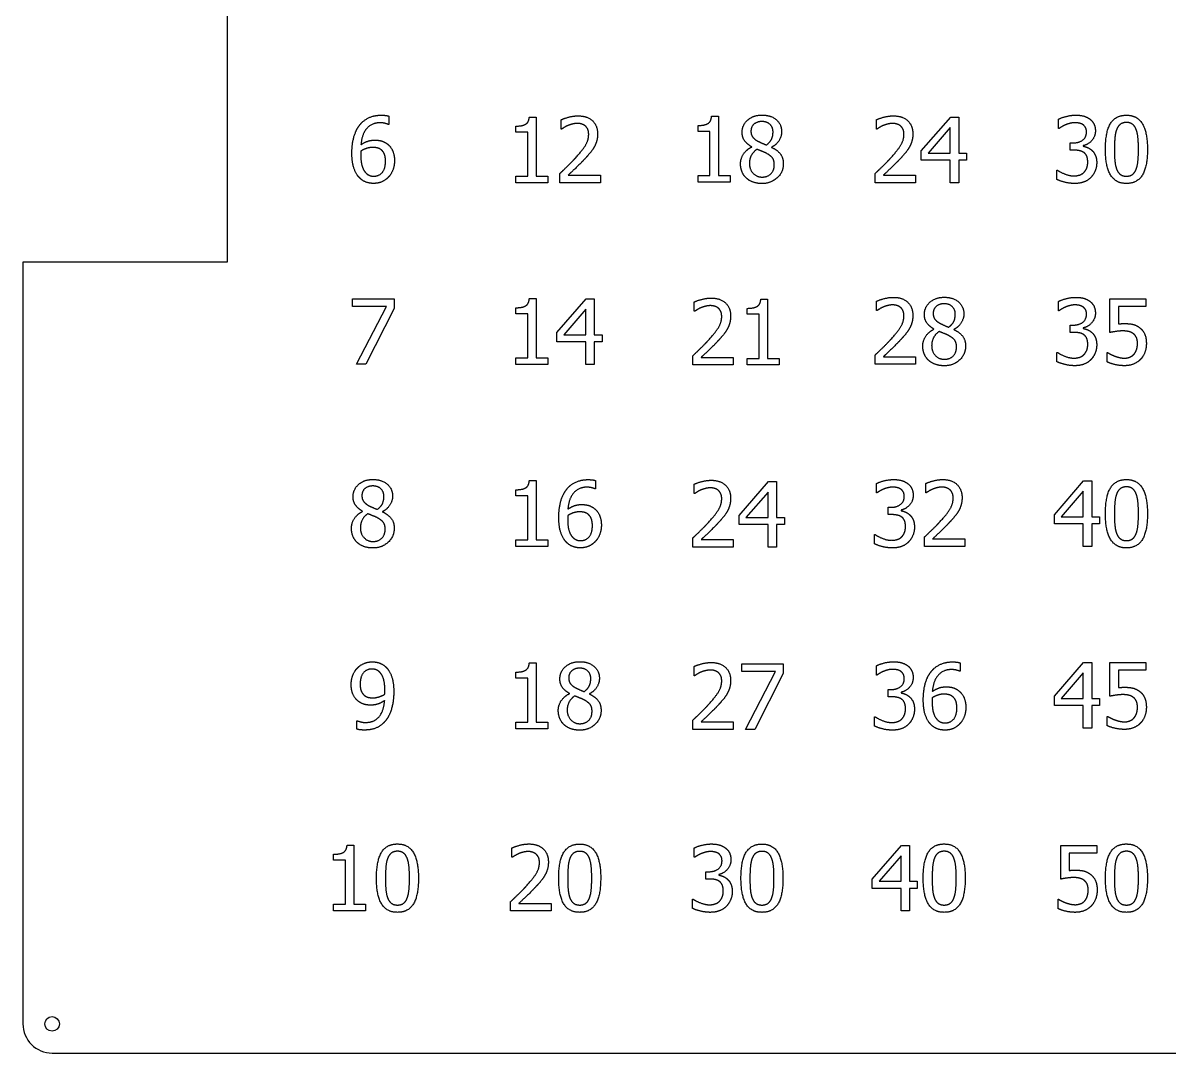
# Model space of a CAD drawing. Header units: millimetres. Extents: x -148 to 148, y -148 to 148.
# Drawn here: x -148.5 to 8.7, y -148.5 to -7.2 of the extents above; entities that cross this region are included whole.
import ezdxf

# ---------------------------------------------------------------- set-up
doc = ezdxf.new("R2010")
doc.units = ezdxf.units.MM

msp = doc.modelspace()

# ---------------------------------------------------------------- linework, layer by layer
for p, q in [((-48.53, -24.19), (-48.53, -24.16)), ((-45.79, -24.21), (-45.79, -24.24)), ((-3.04, -24), (-3.04, -24.08)), ((-23.53, -49.19), (-23.53, -49.16)), ((-20.79, -49.21), (-20.79, -49.24)), ((-3.04, -49), (-3.04, -49.08)), ((-101.91, -74.19), (-101.91, -74.16)), ((-99.17, -74.21), (-99.17, -74.24)), ((-28.04, -74), (-28.04, -74.08)), ((-28.04, -99), (-28.04, -99.08)), ((-73.53, -99.19), (-73.53, -99.16)), ((-70.79, -99.21), (-70.79, -99.24)), ((-53.04, -124), (-53.04, -124.08))]:
    msp.add_line(p, q)
msp.add_lwpolyline([(-148.5, 40), (-120.5, 40), (-120.5, -40), (-148.5, -40), (-148.5, -144.5, 0.414214), (-144.5, -148.5), (144.5, -148.5, 0.414214), (148.5, -144.5), (148.5, 144.5, 0.414214), (144.5, 148.5), (-144.5, 148.5, 0.414214), (-148.5, 144.5)], format="xyb", close=True)
for points in [[(-98.31, -19.95), (-98.31, -21.1), (-98.36, -21.1)], [(-79.03, -20.07), (-78.1, -20.07), (-78.1, -28.18), (-76.5, -28.18), (-76.5, -29.09), (-80.89, -29.09), (-80.89, -28.18), (-79.26, -28.18), (-79.26, -22.14), (-80.89, -22.14), (-80.89, -21.32)], [(-54.03, -19.97), (-53.1, -19.97), (-53.1, -28.08), (-51.5, -28.08), (-51.5, -29), (-55.89, -29), (-55.89, -28.08), (-54.26, -28.08), (-54.26, -22.05), (-55.89, -22.05), (-55.89, -21.23)], [(-6.35, -21.64), (-6.42, -21.64), (-6.42, -20.36)], [(-74.59, -21.73), (-74.65, -21.73), (-74.65, -20.44)], [(-31.34, -21.73), (-31.41, -21.73), (-31.41, -20.44)], [(-4.32, -24.62), (-4.83, -24.62), (-4.83, -23.62), (-4.43, -23.62)], [(-73.71, -28.05), (-69.29, -28.05), (-69.29, -29.09), (-74.84, -29.09), (-74.84, -27.82)], [(-30.47, -28.05), (-26.05, -28.05), (-26.05, -29.09), (-31.6, -29.09), (-31.6, -27.82)], [(-6.67, -28.64), (-6.67, -27.36), (-6.58, -27.36)], [(-79.03, -44.99), (-78.1, -44.99), (-78.1, -53.1), (-76.5, -53.1), (-76.5, -54.01), (-80.89, -54.01), (-80.89, -53.1), (-79.26, -53.1), (-79.26, -47.06), (-80.89, -47.06), (-80.89, -46.24)], [(-56.34, -46.73), (-56.41, -46.73), (-56.41, -45.44)], [(-47.28, -45.07), (-46.34, -45.07), (-46.34, -53.18), (-44.75, -53.18), (-44.75, -54.09), (-49.14, -54.09), (-49.14, -53.18), (-47.5, -53.18), (-47.5, -47.14), (-49.14, -47.14), (-49.14, -46.32)], [(-31.34, -46.63), (-31.41, -46.63), (-31.41, -45.35)], [(-6.35, -46.64), (-6.42, -46.64), (-6.42, -45.36)], [(0.62, -49.64), (0.62, -45), (5.56, -45), (5.56, -46.06), (1.78, -46.06), (1.78, -48.46)], [(-4.32, -49.62), (-4.83, -49.62), (-4.83, -48.62), (-4.43, -48.62)], [(-55.47, -53.05), (-51.05, -53.05), (-51.05, -54.09), (-56.6, -54.09), (-56.6, -52.82)], [(-30.47, -52.96), (-26.05, -52.96), (-26.05, -54), (-31.6, -54), (-31.6, -52.72)], [(-6.67, -53.64), (-6.67, -52.36), (-6.58, -52.36)], [(0.25, -53.68), (0.25, -52.4), (0.34, -52.4)], [(-79.03, -69.96), (-78.1, -69.96), (-78.1, -78.07), (-76.5, -78.07), (-76.5, -78.99), (-80.89, -78.99), (-80.89, -78.07), (-79.26, -78.07), (-79.26, -72.04), (-80.89, -72.04), (-80.89, -71.21)], [(-69.94, -69.95), (-69.94, -71.1), (-69.99, -71.1)], [(-56.34, -71.73), (-56.41, -71.73), (-56.41, -70.44)], [(-31.35, -71.64), (-31.42, -71.64), (-31.42, -70.36)], [(-24.59, -71.63), (-24.65, -71.63), (-24.65, -70.35)], [(-29.32, -74.62), (-29.83, -74.62), (-29.83, -73.62), (-29.43, -73.62)], [(-55.47, -78.05), (-51.05, -78.05), (-51.05, -79.09), (-56.6, -79.09), (-56.6, -77.82)], [(-31.67, -78.64), (-31.67, -77.36), (-31.58, -77.36)], [(-23.71, -77.96), (-19.29, -77.96), (-19.29, -79), (-24.84, -79), (-24.84, -77.72)], [(-79.03, -94.97), (-78.1, -94.97), (-78.1, -103.08), (-76.5, -103.08), (-76.5, -104), (-80.89, -104), (-80.89, -103.08), (-79.26, -103.08), (-79.26, -97.05), (-80.89, -97.05), (-80.89, -96.23)], [(-56.34, -96.73), (-56.41, -96.73), (-56.41, -95.44)], [(-31.35, -96.64), (-31.42, -96.64), (-31.42, -95.36)], [(-19.94, -94.96), (-19.94, -96.12), (-19.99, -96.12)], [(0.62, -99.54), (0.62, -94.91), (5.56, -94.91), (5.56, -95.96), (1.78, -95.96), (1.78, -98.36)], [(-29.32, -99.62), (-29.83, -99.62), (-29.83, -98.62), (-29.43, -98.62)], [(-102.69, -104.05), (-102.69, -102.9), (-102.63, -102.9)], [(-55.47, -103.05), (-51.05, -103.05), (-51.05, -104.09), (-56.6, -104.09), (-56.6, -102.82)], [(-31.67, -103.64), (-31.67, -102.36), (-31.58, -102.36)], [(0.25, -103.58), (0.25, -102.31), (0.34, -102.31)], [(-104.03, -119.97), (-103.1, -119.97), (-103.1, -128.08), (-101.5, -128.08), (-101.5, -129), (-105.89, -129), (-105.89, -128.08), (-104.26, -128.08), (-104.26, -122.05), (-105.89, -122.05), (-105.89, -121.22)], [(-81.34, -121.63), (-81.41, -121.63), (-81.41, -120.35)], [(-56.35, -121.64), (-56.42, -121.64), (-56.42, -120.36)], [(-6.13, -124.63), (-6.13, -120), (-1.19, -120), (-1.19, -121.05), (-4.97, -121.05), (-4.97, -123.45)], [(-54.32, -124.62), (-54.83, -124.62), (-54.83, -123.62), (-54.43, -123.62)], [(-80.47, -127.96), (-76.05, -127.96), (-76.05, -129), (-81.6, -129), (-81.6, -127.72)], [(-56.67, -128.64), (-56.67, -127.36), (-56.58, -127.36)], [(-6.5, -128.68), (-6.5, -127.4), (-6.41, -127.4)]]:
    msp.add_lwpolyline(points)
for points in [[(-25.26, -26), (-25.26, -24.73), (-21.23, -20.09), (-20.12, -20.09), (-20.12, -25.03), (-19.05, -25.03), (-19.05, -26), (-20.12, -26), (-20.12, -29.09), (-21.28, -29.09), (-21.28, -26)], [(-21.28, -25.03), (-21.28, -21.52), (-24.31, -25.03)], [(-97.57, -46.35), (-101.46, -54), (-102.75, -54), (-98.63, -46.06), (-103.28, -46.06), (-103.28, -45), (-97.57, -45)], [(-69.05, -50.92), (-70.12, -50.92), (-70.12, -54.01), (-71.28, -54.01), (-71.28, -50.92), (-75.26, -50.92), (-75.26, -49.65), (-71.23, -45.01), (-70.12, -45.01), (-70.12, -49.95), (-69.05, -49.95)], [(-74.31, -49.95), (-71.28, -49.95), (-71.28, -46.44)], [(-50.26, -76), (-50.26, -74.73), (-46.23, -70.09), (-45.12, -70.09), (-45.12, -75.03), (-44.05, -75.03), (-44.05, -76), (-45.12, -76), (-45.12, -79.09), (-46.28, -79.09), (-46.28, -76)], [(-7.01, -75.9), (-7.01, -74.63), (-2.99, -70), (-1.88, -70), (-1.88, -74.93), (-0.81, -74.93), (-0.81, -75.9), (-1.88, -75.9), (-1.88, -79), (-3.04, -79), (-3.04, -75.9)], [(-46.28, -75.03), (-46.28, -71.52), (-49.31, -75.03)], [(-3.04, -74.93), (-3.04, -71.42), (-6.06, -74.93)], [(-45.26, -96.15), (-49.9, -96.15), (-49.9, -95.09), (-44.19, -95.09), (-44.19, -96.44), (-48.09, -104.09), (-49.37, -104.09)], [(-0.81, -100.81), (-1.88, -100.81), (-1.88, -103.91), (-3.04, -103.91), (-3.04, -100.81), (-7.01, -100.81), (-7.01, -99.54), (-2.99, -94.91), (-1.88, -94.91), (-1.88, -99.84), (-0.81, -99.84)], [(-6.06, -99.84), (-3.04, -99.84), (-3.04, -96.33)], [(-32.01, -125.9), (-32.01, -124.63), (-27.99, -120), (-26.88, -120), (-26.88, -124.93), (-25.81, -124.93), (-25.81, -125.9), (-26.88, -125.9), (-26.88, -129), (-28.04, -129), (-28.04, -125.9)], [(-28.04, -124.93), (-28.04, -121.42), (-31.06, -124.93)]]:
    msp.add_lwpolyline(points, close=True)
msp.add_circle((-144.5, -144.5), 1)
for points in [[(-102.38, -21.27), (-101.89, -20.59), (-100.35, -19.82), (-99.33, -19.82)], [(-99.33, -19.82), (-99.03, -19.82), (-98.51, -19.88), (-98.31, -19.95)], [(-80.89, -21.32), (-79.96, -21.32), (-79.09, -20.79), (-79.03, -20.07)], [(-74.65, -20.44), (-74.28, -20.26), (-72.95, -19.91), (-72.35, -19.91)], [(-72.35, -19.91), (-71.09, -19.91), (-69.67, -21.24), (-69.67, -22.38)], [(-55.89, -21.23), (-54.96, -21.23), (-54.09, -20.7), (-54.03, -19.97)], [(-49.84, -22.17), (-49.84, -21.15), (-48.3, -19.8), (-47.12, -19.8)], [(-47.12, -19.8), (-45.9, -19.8), (-44.42, -21.08), (-44.42, -22.09)], [(-31.41, -20.44), (-31.04, -20.26), (-29.7, -19.91), (-29.1, -19.91)], [(-29.1, -19.91), (-27.84, -19.91), (-26.42, -21.24), (-26.42, -22.38)], [(-6.42, -20.36), (-6.03, -20.15), (-4.68, -19.81), (-4.07, -19.81)], [(-4.07, -19.81), (-3.46, -19.81), (-2.55, -20.06), (-2.18, -20.32)], [(-2.18, -20.32), (-1.78, -20.61), (-1.38, -21.43), (-1.38, -21.98)], [(0, -24.51), (0, -22.07), (1.41, -19.82), (2.88, -19.82)], [(2.88, -19.82), (4.36, -19.82), (5.76, -22.15), (5.76, -24.5)], [(-103.37, -25.04), (-103.37, -23.86), (-102.88, -21.97), (-102.38, -21.27)], [(-99.49, -20.86), (-100.62, -20.86), (-102, -22.38), (-102.13, -23.87)], [(-98.36, -21.1), (-98.53, -21.02), (-99.14, -20.86), (-99.49, -20.86)], [(-73.71, -21.23), (-73.97, -21.33), (-74.44, -21.63), (-74.59, -21.73)], [(-72.44, -20.95), (-72.76, -20.95), (-73.41, -21.11), (-73.71, -21.23)], [(-71.34, -21.31), (-71.55, -21.13), (-72.1, -20.95), (-72.44, -20.95)], [(-70.89, -22.44), (-70.89, -22.06), (-71.12, -21.5), (-71.34, -21.31)], [(-47.13, -20.69), (-47.79, -20.69), (-48.63, -21.41), (-48.63, -22.03)], [(-45.6, -22.1), (-45.6, -21.5), (-46.41, -20.69), (-47.13, -20.69)], [(-30.47, -21.23), (-30.72, -21.33), (-31.2, -21.63), (-31.34, -21.73)], [(-29.19, -20.95), (-29.51, -20.95), (-30.17, -21.11), (-30.47, -21.23)], [(-28.09, -21.31), (-28.3, -21.13), (-28.85, -20.95), (-29.19, -20.95)], [(-27.64, -22.44), (-27.64, -22.06), (-27.88, -21.5), (-28.09, -21.31)], [(-5.46, -21.14), (-5.75, -21.26), (-6.18, -21.52), (-6.35, -21.64)], [(-4.17, -20.85), (-4.5, -20.85), (-5.15, -21.01), (-5.46, -21.14)], [(-3.07, -21.13), (-3.3, -20.98), (-3.85, -20.85), (-4.17, -20.85)], [(-2.6, -22.11), (-2.6, -21.76), (-2.86, -21.28), (-3.07, -21.13)], [(-1.38, -21.98), (-1.38, -22.73), (-2.35, -23.85), (-3.04, -24)], [(1.54, -21.76), (1.36, -22.22), (1.23, -23.62), (1.23, -24.51)], [(2.88, -20.82), (2.38, -20.82), (1.73, -21.29), (1.54, -21.76)], [(4.2, -21.75), (4.02, -21.29), (3.39, -20.82), (2.88, -20.82)], [(4.53, -24.5), (4.53, -23.57), (4.39, -22.21), (4.2, -21.75)], [(-102.13, -23.87), (-101.7, -23.57), (-100.79, -23.24), (-100.25, -23.24)], [(-100.25, -23.24), (-99.73, -23.24), (-98.94, -23.45), (-98.51, -23.77)], [(-72.67, -25.65), (-71.64, -24.52), (-70.89, -23.17), (-70.89, -22.44)], [(-69.67, -22.38), (-69.67, -22.91), (-69.91, -23.8), (-70.13, -24.18)], [(-48.53, -24.16), (-49.19, -23.77), (-49.84, -22.85), (-49.84, -22.17)], [(-48.63, -22.03), (-48.63, -22.47), (-48.2, -23.09), (-47.76, -23.34)], [(-47.76, -23.34), (-47.58, -23.44), (-46.81, -23.8), (-46.5, -23.9)], [(-46.5, -23.9), (-45.97, -23.5), (-45.6, -22.65), (-45.6, -22.1)], [(-44.42, -22.09), (-44.42, -22.69), (-45.12, -23.87), (-45.79, -24.21)], [(-29.42, -25.65), (-28.4, -24.52), (-27.64, -23.17), (-27.64, -22.44)], [(-26.42, -22.38), (-26.42, -22.91), (-26.67, -23.8), (-26.89, -24.18)], [(-4.43, -23.62), (-3.62, -23.62), (-2.6, -22.84), (-2.6, -22.11)], [(-102.37, -28.36), (-102.84, -27.87), (-103.37, -26.23), (-103.37, -25.04)], [(-102.13, -24.74), (-102.13, -24.87), (-102.15, -25.12), (-102.15, -25.31)], [(-100.52, -24.24), (-100.94, -24.24), (-101.74, -24.5), (-102.13, -24.74)], [(-99.37, -24.55), (-99.61, -24.37), (-100.21, -24.24), (-100.52, -24.24)], [(-98.76, -26.12), (-98.76, -25.57), (-99.05, -24.82), (-99.37, -24.55)], [(-98.51, -23.77), (-98.01, -24.15), (-97.53, -25.3), (-97.53, -26.07)], [(-70.13, -24.18), (-70.35, -24.57), (-70.99, -25.35), (-71.34, -25.72)], [(-50.06, -26.51), (-50.06, -25.78), (-49.27, -24.56), (-48.53, -24.19)], [(-47.81, -24.5), (-48.3, -24.83), (-48.84, -25.81), (-48.84, -26.43)], [(-46.49, -25.06), (-46.69, -24.94), (-47.38, -24.68), (-47.81, -24.5)], [(-45.43, -26.61), (-45.43, -26.05), (-45.87, -25.4), (-46.49, -25.06)], [(-45.79, -24.24), (-45, -24.61), (-44.19, -25.66), (-44.19, -26.49)], [(-26.89, -24.18), (-27.1, -24.57), (-27.74, -25.35), (-28.09, -25.72)], [(-2.97, -24.94), (-3.22, -24.76), (-3.91, -24.62), (-4.32, -24.62)], [(-3.04, -24.08), (-2.75, -24.14), (-2.1, -24.41), (-1.83, -24.67)], [(-2.43, -26.24), (-2.43, -25.75), (-2.71, -25.12), (-2.97, -24.94)], [(-1.83, -24.67), (-1.55, -24.92), (-1.2, -25.74), (-1.2, -26.33)], [(2.88, -29.19), (1.4, -29.19), (0, -26.88), (0, -24.51)], [(1.23, -24.51), (1.23, -25.46), (1.35, -26.72), (1.53, -27.22)], [(5.76, -24.5), (5.76, -26.92), (4.35, -29.19), (2.88, -29.19)], [(4.21, -27.24), (4.39, -26.8), (4.53, -25.43), (4.53, -24.5)], [(-102.15, -25.31), (-102.15, -26.24), (-101.78, -27.38), (-101.51, -27.68)], [(-100.38, -28.19), (-99.65, -28.19), (-98.76, -27.16), (-98.76, -26.12)], [(-97.53, -26.07), (-97.53, -26.76), (-97.99, -27.94), (-98.38, -28.33)], [(-74.84, -27.82), (-74.25, -27.26), (-73.18, -26.21), (-72.67, -25.65)], [(-71.34, -25.72), (-71.9, -26.34), (-73.3, -27.67), (-73.71, -28.05)], [(-49.28, -28.43), (-49.66, -28.07), (-50.06, -27.07), (-50.06, -26.51)], [(-48.84, -26.43), (-48.84, -27.24), (-47.85, -28.31), (-47.11, -28.31)], [(-44.19, -26.49), (-44.19, -27.64), (-45.87, -29.2), (-47.12, -29.2)], [(-47.11, -28.31), (-46.35, -28.31), (-45.43, -27.4), (-45.43, -26.61)], [(-31.6, -27.82), (-31, -27.26), (-29.93, -26.21), (-29.42, -25.65)], [(-28.09, -25.72), (-28.66, -26.34), (-30.05, -27.67), (-30.47, -28.05)], [(-2.92, -27.64), (-2.68, -27.37), (-2.43, -26.73), (-2.43, -26.24)], [(-1.2, -26.33), (-1.2, -26.94), (-1.62, -27.96), (-2, -28.36)], [(-101.51, -27.68), (-101.25, -27.97), (-100.7, -28.19), (-100.38, -28.19)], [(-6.58, -27.36), (-6.2, -27.64), (-4.92, -28.15), (-4.29, -28.15)], [(-4.29, -28.15), (-3.91, -28.15), (-3.17, -27.91), (-2.92, -27.64)], [(1.53, -27.22), (1.71, -27.69), (2.36, -28.19), (2.88, -28.19)], [(2.88, -28.19), (3.38, -28.19), (4.03, -27.72), (4.21, -27.24)], [(-100.39, -29.18), (-101, -29.18), (-102, -28.77), (-102.37, -28.36)], [(-98.38, -28.33), (-98.78, -28.75), (-99.79, -29.18), (-100.39, -29.18)], [(-47.12, -29.2), (-47.79, -29.2), (-48.9, -28.8), (-49.28, -28.43)], [(-4.21, -29.19), (-4.89, -29.19), (-6.22, -28.86), (-6.67, -28.64)], [(-2, -28.36), (-2.39, -28.77), (-3.5, -29.19), (-4.21, -29.19)], [(-80.89, -46.24), (-79.96, -46.24), (-79.09, -45.71), (-79.03, -44.99)], [(-56.41, -45.44), (-56.04, -45.26), (-54.7, -44.91), (-54.1, -44.91)], [(-54.1, -44.91), (-52.84, -44.91), (-51.42, -46.24), (-51.42, -47.38)], [(-49.14, -46.32), (-48.21, -46.32), (-47.33, -45.79), (-47.28, -45.07)], [(-31.41, -45.35), (-31.04, -45.17), (-29.7, -44.81), (-29.1, -44.81)], [(-29.1, -44.81), (-27.84, -44.81), (-26.42, -46.15), (-26.42, -47.28)], [(-24.84, -47.17), (-24.84, -46.15), (-23.3, -44.8), (-22.12, -44.8)], [(-22.12, -44.8), (-20.9, -44.8), (-19.42, -46.08), (-19.42, -47.09)], [(-6.42, -45.36), (-6.03, -45.15), (-4.68, -44.81), (-4.07, -44.81)], [(-4.07, -44.81), (-3.46, -44.81), (-2.55, -45.06), (-2.18, -45.32)], [(-2.18, -45.32), (-1.78, -45.61), (-1.38, -46.43), (-1.38, -46.98)], [(-55.47, -46.23), (-55.72, -46.33), (-56.2, -46.63), (-56.34, -46.73)], [(-54.19, -45.95), (-54.51, -45.95), (-55.17, -46.11), (-55.47, -46.23)], [(-53.09, -46.31), (-53.3, -46.13), (-53.85, -45.95), (-54.19, -45.95)], [(-52.64, -47.44), (-52.64, -47.06), (-52.88, -46.5), (-53.09, -46.31)], [(-30.47, -46.14), (-30.72, -46.24), (-31.2, -46.53), (-31.34, -46.63)], [(-29.19, -45.85), (-29.51, -45.85), (-30.17, -46.01), (-30.47, -46.14)], [(-28.09, -46.22), (-28.3, -46.04), (-28.85, -45.85), (-29.19, -45.85)], [(-27.64, -47.35), (-27.64, -46.97), (-27.88, -46.4), (-28.09, -46.22)], [(-23.53, -49.16), (-24.19, -48.77), (-24.84, -47.85), (-24.84, -47.17)], [(-22.13, -45.69), (-22.79, -45.69), (-23.63, -46.41), (-23.63, -47.03)], [(-23.63, -47.03), (-23.63, -47.47), (-23.2, -48.09), (-22.76, -48.34)], [(-20.6, -47.1), (-20.6, -46.5), (-21.41, -45.69), (-22.13, -45.69)], [(-21.5, -48.9), (-20.97, -48.5), (-20.6, -47.65), (-20.6, -47.1)], [(-19.42, -47.09), (-19.42, -47.69), (-20.12, -48.87), (-20.79, -49.21)], [(-5.46, -46.14), (-5.75, -46.26), (-6.18, -46.52), (-6.35, -46.64)], [(-4.17, -45.85), (-4.5, -45.85), (-5.15, -46.01), (-5.46, -46.14)], [(-4.43, -48.62), (-3.62, -48.62), (-2.6, -47.84), (-2.6, -47.11)], [(-3.07, -46.13), (-3.3, -45.98), (-3.85, -45.85), (-4.17, -45.85)], [(-2.6, -47.11), (-2.6, -46.76), (-2.86, -46.28), (-3.07, -46.13)], [(-1.38, -46.98), (-1.38, -47.73), (-2.35, -48.85), (-3.04, -49)], [(-54.42, -50.65), (-53.4, -49.52), (-52.64, -48.17), (-52.64, -47.44)], [(-51.42, -47.38), (-51.42, -47.91), (-51.67, -48.8), (-51.89, -49.18)], [(-29.42, -50.56), (-28.4, -49.43), (-27.64, -48.07), (-27.64, -47.35)], [(-26.42, -47.28), (-26.42, -47.82), (-26.67, -48.71), (-26.89, -49.08)], [(-22.76, -48.34), (-22.58, -48.44), (-21.81, -48.8), (-21.5, -48.9)], [(1.78, -48.46), (2, -48.43), (2.42, -48.41), (2.6, -48.41)], [(2.6, -48.41), (3.29, -48.41), (4.25, -48.63), (4.69, -48.97)], [(-51.89, -49.18), (-52.1, -49.57), (-52.74, -50.35), (-53.09, -50.72)], [(-26.89, -49.08), (-27.1, -49.48), (-27.74, -50.25), (-28.09, -50.62)], [(-25.06, -51.51), (-25.06, -50.78), (-24.27, -49.56), (-23.53, -49.19)], [(-22.81, -49.5), (-23.3, -49.83), (-23.84, -50.81), (-23.84, -51.43)], [(-21.49, -50.06), (-21.69, -49.94), (-22.38, -49.68), (-22.81, -49.5)], [(-20.43, -51.61), (-20.43, -51.05), (-20.87, -50.4), (-21.49, -50.06)], [(-20.79, -49.24), (-20, -49.61), (-19.19, -50.66), (-19.19, -51.49)], [(-2.97, -49.94), (-3.22, -49.76), (-3.91, -49.62), (-4.32, -49.62)], [(-3.04, -49.08), (-2.75, -49.14), (-2.1, -49.41), (-1.83, -49.67)], [(-2.43, -51.24), (-2.43, -50.75), (-2.71, -50.12), (-2.97, -49.94)], [(-1.83, -49.67), (-1.55, -49.92), (-1.2, -50.74), (-1.2, -51.33)], [(2.4, -49.42), (1.91, -49.42), (0.92, -49.57), (0.62, -49.64)], [(3.88, -49.84), (3.62, -49.61), (2.86, -49.42), (2.4, -49.42)], [(4.39, -51.13), (4.39, -50.65), (4.12, -50.04), (3.88, -49.84)], [(4.69, -48.97), (5.13, -49.3), (5.61, -50.32), (5.61, -51.14)], [(-56.6, -52.82), (-56, -52.26), (-54.93, -51.21), (-54.42, -50.65)], [(-53.09, -50.72), (-53.66, -51.34), (-55.05, -52.67), (-55.47, -53.05)], [(-31.6, -52.72), (-31, -52.16), (-29.93, -51.12), (-29.42, -50.56)], [(-28.09, -50.62), (-28.66, -51.24), (-30.05, -52.57), (-30.47, -52.96)], [(-24.28, -53.43), (-24.66, -53.07), (-25.06, -52.07), (-25.06, -51.51)], [(-23.84, -51.43), (-23.84, -52.24), (-22.85, -53.31), (-22.11, -53.31)], [(-19.19, -51.49), (-19.19, -52.64), (-20.87, -54.2), (-22.12, -54.2)], [(-22.11, -53.31), (-21.35, -53.31), (-20.43, -52.4), (-20.43, -51.61)], [(-2.92, -52.64), (-2.68, -52.37), (-2.43, -51.73), (-2.43, -51.24)], [(-1.2, -51.33), (-1.2, -51.94), (-1.62, -52.96), (-2, -53.36)], [(3.93, -52.6), (4.15, -52.33), (4.39, -51.62), (4.39, -51.13)], [(5.61, -51.14), (5.61, -51.79), (5.2, -52.9), (4.82, -53.31)], [(-22.12, -54.2), (-22.79, -54.2), (-23.9, -53.8), (-24.28, -53.43)], [(-6.58, -52.36), (-6.2, -52.64), (-4.92, -53.15), (-4.29, -53.15)], [(-4.29, -53.15), (-3.91, -53.15), (-3.17, -52.91), (-2.92, -52.64)], [(-2, -53.36), (-2.39, -53.77), (-3.5, -54.19), (-4.21, -54.19)], [(0.34, -52.4), (0.48, -52.5), (1, -52.77), (1.31, -52.88)], [(1.31, -52.88), (1.67, -53.01), (2.26, -53.15), (2.63, -53.15)], [(4.82, -53.31), (4.44, -53.72), (3.31, -54.19), (2.61, -54.19)], [(2.63, -53.15), (2.99, -53.15), (3.68, -52.88), (3.93, -52.6)], [(-4.21, -54.19), (-4.89, -54.19), (-6.22, -53.86), (-6.67, -53.64)], [(2.61, -54.19), (1.97, -54.19), (0.71, -53.91), (0.25, -53.68)], [(-103.21, -72.17), (-103.21, -71.15), (-101.68, -69.8), (-100.5, -69.8)], [(-100.51, -70.69), (-101.16, -70.69), (-102, -71.41), (-102, -72.03)], [(-98.98, -72.1), (-98.98, -71.5), (-99.79, -70.69), (-100.51, -70.69)], [(-100.5, -69.8), (-99.27, -69.8), (-97.79, -71.08), (-97.79, -72.09)], [(-80.89, -71.21), (-79.96, -71.21), (-79.09, -70.69), (-79.03, -69.96)], [(-74, -71.27), (-73.52, -70.59), (-71.97, -69.82), (-70.96, -69.82)], [(-70.96, -69.82), (-70.66, -69.82), (-70.13, -69.88), (-69.94, -69.95)], [(-56.41, -70.44), (-56.04, -70.26), (-54.7, -69.91), (-54.1, -69.91)], [(-54.1, -69.91), (-52.84, -69.91), (-51.42, -71.24), (-51.42, -72.38)], [(-31.42, -70.36), (-31.03, -70.15), (-29.68, -69.81), (-29.07, -69.81)], [(-29.07, -69.81), (-28.46, -69.81), (-27.55, -70.06), (-27.18, -70.32)], [(-27.18, -70.32), (-26.78, -70.61), (-26.38, -71.43), (-26.38, -71.98)], [(-24.65, -70.35), (-24.28, -70.17), (-22.95, -69.81), (-22.35, -69.81)], [(-22.35, -69.81), (-21.09, -69.81), (-19.67, -71.15), (-19.67, -72.28)], [(0, -74.5), (0, -72.07), (1.41, -69.81), (2.88, -69.81)], [(2.88, -69.81), (4.36, -69.81), (5.76, -72.15), (5.76, -74.5)], [(-101.91, -74.16), (-102.57, -73.77), (-103.21, -72.85), (-103.21, -72.17)], [(-102, -72.03), (-102, -72.47), (-101.57, -73.09), (-101.14, -73.34)], [(-99.87, -73.9), (-99.35, -73.5), (-98.98, -72.65), (-98.98, -72.1)], [(-97.79, -72.09), (-97.79, -72.69), (-98.5, -73.87), (-99.17, -74.21)], [(-74.99, -75.04), (-74.99, -73.86), (-74.51, -71.97), (-74, -71.27)], [(-71.12, -70.86), (-72.24, -70.86), (-73.62, -72.38), (-73.75, -73.87)], [(-69.99, -71.1), (-70.15, -71.02), (-70.77, -70.86), (-71.12, -70.86)], [(-55.47, -71.23), (-55.72, -71.33), (-56.2, -71.63), (-56.34, -71.73)], [(-54.19, -70.95), (-54.51, -70.95), (-55.17, -71.11), (-55.47, -71.23)], [(-53.09, -71.31), (-53.3, -71.13), (-53.85, -70.95), (-54.19, -70.95)], [(-52.64, -72.44), (-52.64, -72.06), (-52.88, -71.5), (-53.09, -71.31)], [(-30.46, -71.14), (-30.75, -71.26), (-31.18, -71.52), (-31.35, -71.64)], [(-29.17, -70.85), (-29.5, -70.85), (-30.15, -71.01), (-30.46, -71.14)], [(-29.43, -73.62), (-28.62, -73.62), (-27.6, -72.84), (-27.6, -72.11)], [(-28.07, -71.13), (-28.3, -70.98), (-28.85, -70.85), (-29.17, -70.85)], [(-27.6, -72.11), (-27.6, -71.76), (-27.86, -71.28), (-28.07, -71.13)], [(-26.38, -71.98), (-26.38, -72.73), (-27.35, -73.85), (-28.04, -74)], [(-23.71, -71.14), (-23.97, -71.24), (-24.44, -71.53), (-24.59, -71.63)], [(-22.44, -70.85), (-22.76, -70.85), (-23.41, -71.01), (-23.71, -71.14)], [(-21.34, -71.22), (-21.55, -71.04), (-22.1, -70.85), (-22.44, -70.85)], [(-20.89, -72.35), (-20.89, -71.97), (-21.12, -71.4), (-21.34, -71.22)], [(-19.67, -72.28), (-19.67, -72.82), (-19.91, -73.71), (-20.13, -74.08)], [(1.54, -71.76), (1.36, -72.22), (1.23, -73.62), (1.23, -74.5)], [(2.88, -70.81), (2.38, -70.81), (1.73, -71.29), (1.54, -71.76)], [(4.2, -71.75), (4.02, -71.29), (3.39, -70.81), (2.88, -70.81)], [(4.53, -74.5), (4.53, -73.57), (4.39, -72.21), (4.2, -71.75)], [(-101.14, -73.34), (-100.96, -73.44), (-100.19, -73.8), (-99.87, -73.9)], [(-73.75, -73.87), (-73.32, -73.57), (-72.41, -73.24), (-71.88, -73.24)], [(-71.88, -73.24), (-71.35, -73.24), (-70.56, -73.45), (-70.13, -73.77)], [(-70.13, -73.77), (-69.64, -74.15), (-69.15, -75.3), (-69.15, -76.07)], [(-54.42, -75.65), (-53.4, -74.52), (-52.64, -73.17), (-52.64, -72.44)], [(-51.42, -72.38), (-51.42, -72.91), (-51.67, -73.8), (-51.89, -74.18)], [(-22.67, -75.56), (-21.64, -74.43), (-20.89, -73.07), (-20.89, -72.35)], [(-103.43, -76.51), (-103.43, -75.78), (-102.65, -74.56), (-101.91, -74.19)], [(-101.19, -74.5), (-101.68, -74.83), (-102.21, -75.81), (-102.21, -76.43)], [(-99.87, -75.06), (-100.07, -74.94), (-100.76, -74.68), (-101.19, -74.5)], [(-98.81, -76.61), (-98.81, -76.05), (-99.25, -75.4), (-99.87, -75.06)], [(-99.17, -74.24), (-98.38, -74.61), (-97.57, -75.66), (-97.57, -76.49)], [(-74, -78.36), (-74.46, -77.87), (-74.99, -76.23), (-74.99, -75.04)], [(-73.75, -74.74), (-73.76, -74.87), (-73.77, -75.12), (-73.77, -75.31)], [(-73.77, -75.31), (-73.77, -76.24), (-73.41, -77.38), (-73.13, -77.68)], [(-72.15, -74.24), (-72.57, -74.24), (-73.36, -74.5), (-73.75, -74.74)], [(-70.99, -74.55), (-71.23, -74.37), (-71.83, -74.24), (-72.15, -74.24)], [(-70.38, -76.12), (-70.38, -75.57), (-70.67, -74.82), (-70.99, -74.55)], [(-51.89, -74.18), (-52.1, -74.57), (-52.74, -75.35), (-53.09, -75.72)], [(-27.97, -74.94), (-28.22, -74.76), (-28.91, -74.62), (-29.32, -74.62)], [(-28.04, -74.08), (-27.75, -74.14), (-27.1, -74.41), (-26.83, -74.67)], [(-27.43, -76.24), (-27.43, -75.75), (-27.71, -75.12), (-27.97, -74.94)], [(-26.83, -74.67), (-26.55, -74.92), (-26.2, -75.74), (-26.2, -76.33)], [(-20.13, -74.08), (-20.35, -74.48), (-20.99, -75.25), (-21.34, -75.62)], [(2.88, -79.19), (1.4, -79.19), (0, -76.87), (0, -74.5)], [(1.23, -74.5), (1.23, -75.45), (1.35, -76.72), (1.53, -77.22)], [(5.76, -74.5), (5.76, -76.92), (4.35, -79.19), (2.88, -79.19)], [(4.21, -77.24), (4.39, -76.79), (4.53, -75.42), (4.53, -74.5)], [(-102.66, -78.43), (-103.04, -78.07), (-103.43, -77.07), (-103.43, -76.51)], [(-102.21, -76.43), (-102.21, -77.24), (-101.23, -78.31), (-100.49, -78.31)], [(-97.57, -76.49), (-97.57, -77.64), (-99.25, -79.2), (-100.5, -79.2)], [(-100.49, -78.31), (-99.73, -78.31), (-98.81, -77.4), (-98.81, -76.61)], [(-72.01, -78.19), (-71.28, -78.19), (-70.38, -77.16), (-70.38, -76.12)], [(-69.15, -76.07), (-69.15, -76.76), (-69.61, -77.94), (-70, -78.33)], [(-56.6, -77.82), (-56, -77.26), (-54.93, -76.21), (-54.42, -75.65)], [(-53.09, -75.72), (-53.66, -76.34), (-55.05, -77.67), (-55.47, -78.05)], [(-27.92, -77.64), (-27.68, -77.37), (-27.43, -76.73), (-27.43, -76.24)], [(-26.2, -76.33), (-26.2, -76.94), (-26.62, -77.96), (-27, -78.36)], [(-24.84, -77.72), (-24.25, -77.16), (-23.18, -76.12), (-22.67, -75.56)], [(-21.34, -75.62), (-21.9, -76.24), (-23.3, -77.57), (-23.71, -77.96)], [(-100.5, -79.2), (-101.17, -79.2), (-102.27, -78.8), (-102.66, -78.43)], [(-72.01, -79.18), (-72.62, -79.18), (-73.62, -78.77), (-74, -78.36)], [(-73.13, -77.68), (-72.87, -77.97), (-72.32, -78.19), (-72.01, -78.19)], [(-70, -78.33), (-70.4, -78.75), (-71.41, -79.18), (-72.01, -79.18)], [(-31.58, -77.36), (-31.2, -77.64), (-29.92, -78.15), (-29.29, -78.15)], [(-29.29, -78.15), (-28.91, -78.15), (-28.17, -77.91), (-27.92, -77.64)], [(-27, -78.36), (-27.39, -78.77), (-28.5, -79.19), (-29.21, -79.19)], [(1.53, -77.22), (1.71, -77.68), (2.36, -78.19), (2.88, -78.19)], [(2.88, -78.19), (3.38, -78.19), (4.03, -77.71), (4.21, -77.24)], [(-29.21, -79.19), (-29.89, -79.19), (-31.22, -78.86), (-31.67, -78.64)], [(-103.47, -97.93), (-103.47, -97.24), (-103.02, -96.08), (-102.62, -95.67)], [(-102.62, -95.67), (-102.25, -95.27), (-101.16, -94.82), (-100.61, -94.82)], [(-100.62, -95.81), (-101.36, -95.81), (-102.24, -96.87), (-102.24, -97.88)], [(-99.49, -96.32), (-99.75, -96.02), (-100.3, -95.81), (-100.62, -95.81)], [(-100.61, -94.82), (-99.99, -94.82), (-98.98, -95.24), (-98.61, -95.63)], [(-98.61, -95.63), (-98.14, -96.13), (-97.63, -97.73), (-97.63, -98.96)], [(-80.89, -96.23), (-79.96, -96.23), (-79.09, -95.7), (-79.03, -94.97)], [(-74.84, -97.17), (-74.84, -96.15), (-73.3, -94.8), (-72.12, -94.8)], [(-72.13, -95.69), (-72.79, -95.69), (-73.63, -96.41), (-73.63, -97.03)], [(-70.6, -97.1), (-70.6, -96.5), (-71.41, -95.69), (-72.13, -95.69)], [(-72.12, -94.8), (-70.9, -94.8), (-69.42, -96.08), (-69.42, -97.09)], [(-56.41, -95.44), (-56.04, -95.26), (-54.7, -94.91), (-54.1, -94.91)], [(-54.1, -94.91), (-52.84, -94.91), (-51.42, -96.24), (-51.42, -97.38)], [(-31.42, -95.36), (-31.03, -95.15), (-29.68, -94.81), (-29.07, -94.81)], [(-29.17, -95.85), (-29.5, -95.85), (-30.15, -96.01), (-30.46, -96.14)], [(-28.07, -96.13), (-28.3, -95.98), (-28.85, -95.85), (-29.17, -95.85)], [(-29.07, -94.81), (-28.46, -94.81), (-27.55, -95.06), (-27.18, -95.32)], [(-27.18, -95.32), (-26.78, -95.61), (-26.38, -96.43), (-26.38, -96.98)], [(-24, -96.28), (-23.52, -95.6), (-21.97, -94.83), (-20.96, -94.83)], [(-21.12, -95.88), (-22.24, -95.88), (-23.62, -97.39), (-23.75, -98.88)], [(-19.99, -96.12), (-20.15, -96.03), (-20.77, -95.88), (-21.12, -95.88)], [(-20.96, -94.83), (-20.66, -94.83), (-20.13, -94.89), (-19.94, -94.96)], [(-98.85, -98.69), (-98.85, -97.78), (-99.19, -96.63), (-99.49, -96.32)], [(-73.53, -99.16), (-74.19, -98.77), (-74.84, -97.85), (-74.84, -97.17)], [(-73.63, -97.03), (-73.63, -97.47), (-73.2, -98.09), (-72.76, -98.34)], [(-71.5, -98.9), (-70.97, -98.5), (-70.6, -97.65), (-70.6, -97.1)], [(-69.42, -97.09), (-69.42, -97.69), (-70.12, -98.87), (-70.79, -99.21)], [(-55.47, -96.23), (-55.72, -96.33), (-56.2, -96.63), (-56.34, -96.73)], [(-54.19, -95.95), (-54.51, -95.95), (-55.17, -96.11), (-55.47, -96.23)], [(-54.42, -100.65), (-53.4, -99.52), (-52.64, -98.17), (-52.64, -97.44)], [(-53.09, -96.31), (-53.3, -96.13), (-53.85, -95.95), (-54.19, -95.95)], [(-52.64, -97.44), (-52.64, -97.06), (-52.88, -96.5), (-53.09, -96.31)], [(-51.42, -97.38), (-51.42, -97.91), (-51.67, -98.8), (-51.89, -99.18)], [(-30.46, -96.14), (-30.75, -96.26), (-31.18, -96.52), (-31.35, -96.64)], [(-29.43, -98.62), (-28.62, -98.62), (-27.6, -97.84), (-27.6, -97.11)], [(-27.6, -97.11), (-27.6, -96.76), (-27.86, -96.28), (-28.07, -96.13)], [(-26.38, -96.98), (-26.38, -97.73), (-27.35, -98.85), (-28.04, -99)], [(-24.99, -100.05), (-24.99, -98.87), (-24.51, -96.98), (-24, -96.28)], [(-102.49, -100.23), (-102.97, -99.85), (-103.47, -98.72), (-103.47, -97.93)], [(-102.24, -97.88), (-102.24, -98.45), (-101.95, -99.18), (-101.63, -99.45)], [(-98.87, -99.26), (-98.87, -99.18), (-98.85, -98.88), (-98.85, -98.69)], [(-97.63, -98.96), (-97.63, -100.08), (-98.14, -102.08), (-98.63, -102.74)], [(-72.76, -98.34), (-72.58, -98.44), (-71.81, -98.8), (-71.5, -98.9)], [(-23.75, -98.88), (-23.32, -98.58), (-22.41, -98.25), (-21.88, -98.25)], [(-21.88, -98.25), (-21.35, -98.25), (-20.56, -98.46), (-20.13, -98.79)], [(-20.13, -98.79), (-19.64, -99.16), (-19.15, -100.31), (-19.15, -101.08)], [(1.78, -98.36), (2, -98.33), (2.42, -98.31), (2.6, -98.31)], [(2.6, -98.31), (3.29, -98.31), (4.25, -98.54), (4.69, -98.87)], [(4.69, -98.87), (5.13, -99.21), (5.61, -100.23), (5.61, -101.05)], [(-100.76, -100.76), (-101.25, -100.76), (-102.08, -100.54), (-102.49, -100.23)], [(-101.63, -99.45), (-101.4, -99.63), (-100.82, -99.76), (-100.49, -99.76)], [(-101.51, -103.14), (-100.32, -103.14), (-98.98, -101.57), (-98.88, -100.13)], [(-98.88, -100.13), (-99.36, -100.46), (-100.24, -100.76), (-100.76, -100.76)], [(-100.49, -99.76), (-100.1, -99.76), (-99.21, -99.49), (-98.87, -99.26)], [(-75.06, -101.51), (-75.06, -100.78), (-74.27, -99.56), (-73.53, -99.19)], [(-72.81, -99.5), (-73.3, -99.83), (-73.84, -100.81), (-73.84, -101.43)], [(-71.49, -100.06), (-71.69, -99.94), (-72.38, -99.68), (-72.81, -99.5)], [(-70.43, -101.61), (-70.43, -101.05), (-70.87, -100.4), (-71.49, -100.06)], [(-70.79, -99.24), (-70, -99.61), (-69.19, -100.66), (-69.19, -101.49)], [(-51.89, -99.18), (-52.1, -99.57), (-52.74, -100.35), (-53.09, -100.72)], [(-27.97, -99.94), (-28.22, -99.76), (-28.91, -99.62), (-29.32, -99.62)], [(-28.04, -99.08), (-27.75, -99.14), (-27.1, -99.41), (-26.83, -99.67)], [(-27.43, -101.24), (-27.43, -100.75), (-27.71, -100.12), (-27.97, -99.94)], [(-26.83, -99.67), (-26.55, -99.92), (-26.2, -100.74), (-26.2, -101.33)], [(-24, -103.37), (-24.46, -102.88), (-24.99, -101.24), (-24.99, -100.05)], [(-23.75, -99.75), (-23.76, -99.88), (-23.77, -100.13), (-23.77, -100.32)], [(-23.77, -100.32), (-23.77, -101.25), (-23.41, -102.4), (-23.13, -102.69)], [(-22.15, -99.25), (-22.57, -99.25), (-23.36, -99.51), (-23.75, -99.75)], [(-20.99, -99.57), (-21.23, -99.38), (-21.83, -99.25), (-22.15, -99.25)], [(-20.38, -101.13), (-20.38, -100.58), (-20.67, -99.83), (-20.99, -99.57)], [(2.4, -99.32), (1.91, -99.32), (0.92, -99.48), (0.62, -99.54)], [(3.88, -99.74), (3.62, -99.51), (2.86, -99.32), (2.4, -99.32)], [(4.39, -101.04), (4.39, -100.56), (4.12, -99.94), (3.88, -99.74)], [(-74.28, -103.43), (-74.66, -103.07), (-75.06, -102.07), (-75.06, -101.51)], [(-73.84, -101.43), (-73.84, -102.24), (-72.85, -103.31), (-72.11, -103.31)], [(-69.19, -101.49), (-69.19, -102.64), (-70.87, -104.2), (-72.12, -104.2)], [(-72.11, -103.31), (-71.35, -103.31), (-70.43, -102.4), (-70.43, -101.61)], [(-56.6, -102.82), (-56, -102.26), (-54.93, -101.21), (-54.42, -100.65)], [(-53.09, -100.72), (-53.66, -101.34), (-55.05, -102.67), (-55.47, -103.05)], [(-27.92, -102.64), (-27.68, -102.37), (-27.43, -101.73), (-27.43, -101.24)], [(-26.2, -101.33), (-26.2, -101.94), (-26.62, -102.96), (-27, -103.36)], [(-22.01, -103.21), (-21.28, -103.21), (-20.38, -102.17), (-20.38, -101.13)], [(-19.15, -101.08), (-19.15, -101.78), (-19.61, -102.95), (-20, -103.34)], [(3.93, -102.5), (4.15, -102.24), (4.39, -101.52), (4.39, -101.04)], [(5.61, -101.05), (5.61, -101.7), (5.2, -102.8), (4.82, -103.21)], [(-102.63, -102.9), (-102.48, -102.98), (-101.83, -103.14), (-101.51, -103.14)], [(-98.63, -102.74), (-99.14, -103.44), (-100.6, -104.18), (-101.67, -104.18)], [(-72.12, -104.2), (-72.79, -104.2), (-73.9, -103.8), (-74.28, -103.43)], [(-29.21, -104.19), (-29.89, -104.19), (-31.22, -103.86), (-31.67, -103.64)], [(-31.58, -102.36), (-31.2, -102.64), (-29.92, -103.15), (-29.29, -103.15)], [(-29.29, -103.15), (-28.91, -103.15), (-28.17, -102.91), (-27.92, -102.64)], [(-27, -103.36), (-27.39, -103.77), (-28.5, -104.19), (-29.21, -104.19)], [(-22.01, -104.19), (-22.62, -104.19), (-23.62, -103.78), (-24, -103.37)], [(-23.13, -102.69), (-22.87, -102.98), (-22.32, -103.21), (-22.01, -103.21)], [(-20, -103.34), (-20.4, -103.76), (-21.41, -104.19), (-22.01, -104.19)], [(2.61, -104.09), (1.97, -104.09), (0.71, -103.81), (0.25, -103.58)], [(0.34, -102.31), (0.48, -102.41), (1, -102.67), (1.31, -102.79)], [(1.31, -102.79), (1.67, -102.91), (2.26, -103.05), (2.63, -103.05)], [(4.82, -103.21), (4.44, -103.62), (3.31, -104.09), (2.61, -104.09)], [(2.63, -103.05), (2.99, -103.05), (3.68, -102.79), (3.93, -102.5)], [(-101.67, -104.18), (-101.91, -104.18), (-102.45, -104.13), (-102.69, -104.05)], [(-105.89, -121.22), (-104.96, -121.22), (-104.09, -120.7), (-104.03, -119.97)], [(-100, -124.5), (-100, -122.07), (-98.59, -119.81), (-97.12, -119.81)], [(-97.12, -120.81), (-97.62, -120.81), (-98.27, -121.29), (-98.46, -121.76)], [(-97.12, -119.81), (-95.64, -119.81), (-94.24, -122.15), (-94.24, -124.5)], [(-95.8, -121.75), (-95.98, -121.29), (-96.61, -120.81), (-97.12, -120.81)], [(-81.41, -120.35), (-81.04, -120.17), (-79.7, -119.81), (-79.1, -119.81)], [(-79.19, -120.85), (-79.51, -120.85), (-80.17, -121.01), (-80.47, -121.14)], [(-78.09, -121.22), (-78.3, -121.04), (-78.85, -120.85), (-79.19, -120.85)], [(-79.1, -119.81), (-77.84, -119.81), (-76.42, -121.15), (-76.42, -122.28)], [(-75, -124.51), (-75, -122.07), (-73.59, -119.82), (-72.12, -119.82)], [(-72.12, -120.82), (-72.62, -120.82), (-73.27, -121.29), (-73.46, -121.76)], [(-72.12, -119.82), (-70.64, -119.82), (-69.24, -122.15), (-69.24, -124.5)], [(-70.8, -121.75), (-70.98, -121.29), (-71.61, -120.82), (-72.12, -120.82)], [(-56.42, -120.36), (-56.03, -120.15), (-54.68, -119.81), (-54.07, -119.81)], [(-54.17, -120.85), (-54.5, -120.85), (-55.15, -121.01), (-55.46, -121.14)], [(-53.07, -121.13), (-53.3, -120.98), (-53.85, -120.85), (-54.17, -120.85)], [(-54.07, -119.81), (-53.46, -119.81), (-52.55, -120.06), (-52.18, -120.32)], [(-52.18, -120.32), (-51.78, -120.61), (-51.38, -121.43), (-51.38, -121.98)], [(-50, -124.51), (-50, -122.07), (-48.59, -119.82), (-47.12, -119.82)], [(-47.12, -120.82), (-47.62, -120.82), (-48.27, -121.29), (-48.46, -121.76)], [(-47.12, -119.82), (-45.64, -119.82), (-44.24, -122.15), (-44.24, -124.5)], [(-45.8, -121.75), (-45.98, -121.29), (-46.61, -120.82), (-47.12, -120.82)], [(-25, -124.5), (-25, -122.07), (-23.59, -119.81), (-22.12, -119.81)], [(-22.12, -120.81), (-22.62, -120.81), (-23.27, -121.29), (-23.46, -121.76)], [(-22.12, -119.81), (-20.64, -119.81), (-19.24, -122.15), (-19.24, -124.5)], [(-20.8, -121.75), (-20.98, -121.29), (-21.61, -120.81), (-22.12, -120.81)], [(0, -124.5), (0, -122.07), (1.41, -119.81), (2.88, -119.81)], [(2.88, -120.81), (2.38, -120.81), (1.73, -121.29), (1.54, -121.76)], [(2.88, -119.81), (4.36, -119.81), (5.76, -122.15), (5.76, -124.5)], [(4.2, -121.75), (4.02, -121.29), (3.39, -120.81), (2.88, -120.81)], [(-98.46, -121.76), (-98.64, -122.22), (-98.77, -123.62), (-98.77, -124.5)], [(-95.47, -124.5), (-95.47, -123.57), (-95.61, -122.21), (-95.8, -121.75)], [(-80.47, -121.14), (-80.72, -121.24), (-81.2, -121.53), (-81.34, -121.63)], [(-79.42, -125.56), (-78.4, -124.43), (-77.64, -123.07), (-77.64, -122.35)], [(-77.64, -122.35), (-77.64, -121.97), (-77.88, -121.4), (-78.09, -121.22)], [(-76.42, -122.28), (-76.42, -122.82), (-76.67, -123.71), (-76.89, -124.08)], [(-73.46, -121.76), (-73.64, -122.22), (-73.77, -123.62), (-73.77, -124.51)], [(-70.47, -124.5), (-70.47, -123.57), (-70.61, -122.21), (-70.8, -121.75)], [(-55.46, -121.14), (-55.75, -121.26), (-56.18, -121.52), (-56.35, -121.64)], [(-54.43, -123.62), (-53.62, -123.62), (-52.6, -122.84), (-52.6, -122.11)], [(-52.6, -122.11), (-52.6, -121.76), (-52.86, -121.28), (-53.07, -121.13)], [(-51.38, -121.98), (-51.38, -122.73), (-52.35, -123.85), (-53.04, -124)], [(-48.46, -121.76), (-48.64, -122.22), (-48.77, -123.62), (-48.77, -124.51)], [(-45.47, -124.5), (-45.47, -123.57), (-45.61, -122.21), (-45.8, -121.75)], [(-23.46, -121.76), (-23.64, -122.22), (-23.77, -123.62), (-23.77, -124.5)], [(-20.47, -124.5), (-20.47, -123.57), (-20.61, -122.21), (-20.8, -121.75)], [(1.54, -121.76), (1.36, -122.22), (1.23, -123.62), (1.23, -124.5)], [(4.53, -124.5), (4.53, -123.57), (4.39, -122.21), (4.2, -121.75)], [(-76.89, -124.08), (-77.1, -124.48), (-77.74, -125.25), (-78.09, -125.62)], [(-53.04, -124.08), (-52.75, -124.14), (-52.1, -124.41), (-51.83, -124.67)], [(-4.97, -123.45), (-4.75, -123.42), (-4.33, -123.4), (-4.15, -123.4)], [(-4.15, -123.4), (-3.46, -123.4), (-2.51, -123.63), (-2.07, -123.96)], [(-2.07, -123.96), (-1.62, -124.3), (-1.14, -125.32), (-1.14, -126.14)], [(-97.12, -129.19), (-98.6, -129.19), (-100, -126.87), (-100, -124.5)], [(-98.77, -124.5), (-98.77, -125.45), (-98.65, -126.72), (-98.47, -127.22)], [(-94.24, -124.5), (-94.24, -126.92), (-95.65, -129.19), (-97.12, -129.19)], [(-95.79, -127.24), (-95.61, -126.79), (-95.47, -125.42), (-95.47, -124.5)], [(-81.6, -127.72), (-81, -127.16), (-79.93, -126.12), (-79.42, -125.56)], [(-78.09, -125.62), (-78.66, -126.24), (-80.05, -127.57), (-80.47, -127.96)], [(-72.12, -129.19), (-73.6, -129.19), (-75, -126.88), (-75, -124.51)], [(-73.77, -124.51), (-73.77, -125.46), (-73.65, -126.72), (-73.47, -127.22)], [(-69.24, -124.5), (-69.24, -126.92), (-70.65, -129.19), (-72.12, -129.19)], [(-70.79, -127.24), (-70.61, -126.8), (-70.47, -125.43), (-70.47, -124.5)], [(-52.97, -124.94), (-53.22, -124.76), (-53.91, -124.62), (-54.32, -124.62)], [(-52.43, -126.24), (-52.43, -125.75), (-52.71, -125.12), (-52.97, -124.94)], [(-51.83, -124.67), (-51.55, -124.92), (-51.2, -125.74), (-51.2, -126.33)], [(-47.12, -129.19), (-48.6, -129.19), (-50, -126.88), (-50, -124.51)], [(-48.77, -124.51), (-48.77, -125.46), (-48.65, -126.72), (-48.47, -127.22)], [(-44.24, -124.5), (-44.24, -126.92), (-45.65, -129.19), (-47.12, -129.19)], [(-45.79, -127.24), (-45.61, -126.8), (-45.47, -125.43), (-45.47, -124.5)], [(-22.12, -129.19), (-23.6, -129.19), (-25, -126.87), (-25, -124.5)], [(-23.77, -124.5), (-23.77, -125.45), (-23.65, -126.72), (-23.47, -127.22)], [(-19.24, -124.5), (-19.24, -126.92), (-20.65, -129.19), (-22.12, -129.19)], [(-20.79, -127.24), (-20.61, -126.79), (-20.47, -125.42), (-20.47, -124.5)], [(-4.35, -124.42), (-4.85, -124.42), (-5.83, -124.57), (-6.13, -124.63)], [(-2.88, -124.83), (-3.13, -124.61), (-3.89, -124.42), (-4.35, -124.42)], [(-2.37, -126.13), (-2.37, -125.65), (-2.63, -125.04), (-2.88, -124.83)], [(2.88, -129.19), (1.4, -129.19), (0, -126.87), (0, -124.5)], [(1.23, -124.5), (1.23, -125.45), (1.35, -126.72), (1.53, -127.22)], [(5.76, -124.5), (5.76, -126.92), (4.35, -129.19), (2.88, -129.19)], [(4.21, -127.24), (4.39, -126.79), (4.53, -125.42), (4.53, -124.5)], [(-98.47, -127.22), (-98.29, -127.68), (-97.64, -128.19), (-97.12, -128.19)], [(-97.12, -128.19), (-96.62, -128.19), (-95.97, -127.71), (-95.79, -127.24)], [(-73.47, -127.22), (-73.29, -127.69), (-72.64, -128.19), (-72.12, -128.19)], [(-72.12, -128.19), (-71.62, -128.19), (-70.97, -127.72), (-70.79, -127.24)], [(-52.92, -127.64), (-52.68, -127.37), (-52.43, -126.73), (-52.43, -126.24)], [(-51.2, -126.33), (-51.2, -126.94), (-51.62, -127.96), (-52, -128.36)], [(-48.47, -127.22), (-48.29, -127.69), (-47.64, -128.19), (-47.12, -128.19)], [(-47.12, -128.19), (-46.62, -128.19), (-45.97, -127.72), (-45.79, -127.24)], [(-23.47, -127.22), (-23.29, -127.68), (-22.64, -128.19), (-22.12, -128.19)], [(-22.12, -128.19), (-21.62, -128.19), (-20.97, -127.71), (-20.79, -127.24)], [(-2.83, -127.6), (-2.6, -127.33), (-2.37, -126.61), (-2.37, -126.13)], [(-1.14, -126.14), (-1.14, -126.79), (-1.56, -127.9), (-1.94, -128.3)], [(1.53, -127.22), (1.71, -127.68), (2.36, -128.19), (2.88, -128.19)], [(2.88, -128.19), (3.38, -128.19), (4.03, -127.71), (4.21, -127.24)], [(-54.21, -129.19), (-54.89, -129.19), (-56.22, -128.86), (-56.67, -128.64)], [(-56.58, -127.36), (-56.2, -127.64), (-54.92, -128.15), (-54.29, -128.15)], [(-54.29, -128.15), (-53.91, -128.15), (-53.17, -127.91), (-52.92, -127.64)], [(-52, -128.36), (-52.39, -128.77), (-53.5, -129.19), (-54.21, -129.19)], [(-4.15, -129.19), (-4.79, -129.19), (-6.04, -128.9), (-6.5, -128.68)], [(-6.41, -127.4), (-6.28, -127.5), (-5.76, -127.76), (-5.44, -127.88)], [(-5.44, -127.88), (-5.09, -128), (-4.5, -128.14), (-4.12, -128.14)], [(-1.94, -128.3), (-2.32, -128.71), (-3.45, -129.19), (-4.15, -129.19)], [(-4.12, -128.14), (-3.76, -128.14), (-3.07, -127.88), (-2.83, -127.6)]]:
    msp.add_open_spline(points, degree=2)

doc.saveas('drawing.dxf')
